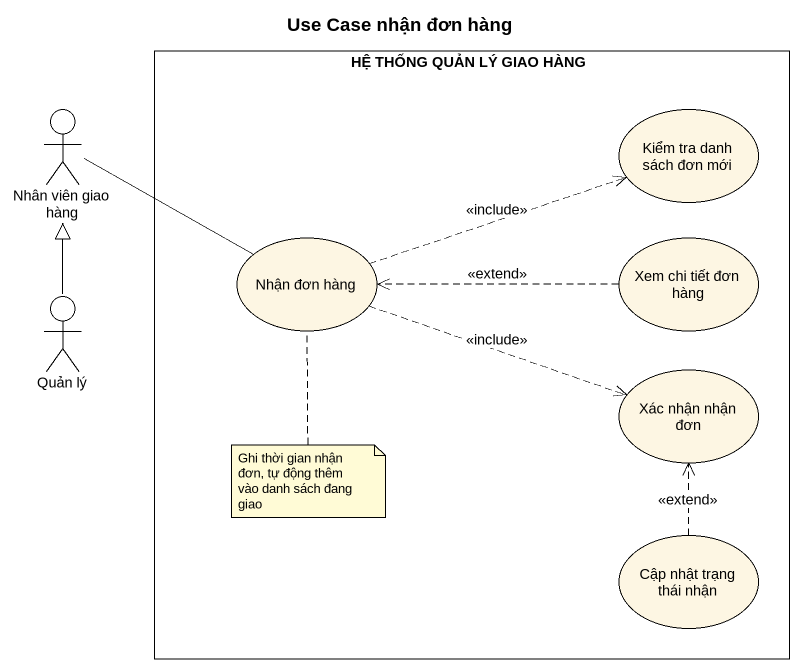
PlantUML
@startuml
title Use Case nhận đơn hàng
rectangle "HỆ THỐNG QUẢN LÝ GIAO HÀNG" as HỆ_THỐNG_QUẢN_LÝ_GIAO_HÀNG {
  usecase "Kiểm tra danh sách đơn mới" as Kiểm_tra_danh_sách_đơn_mới
  usecase "Nhận đơn hàng" as Nhận_đơn_hàng
  usecase "Xem chi tiết đơn hàng" as Xem_chi_tiết_đơn_hàng
  usecase "Xác nhận nhận đơn" as Xác_nhận_nhận_đơn
  usecase "Cập nhật trạng thái nhận" as Cập_nhật_trạng_thái_nhận
}
actor "Nhân viên giao hàng" as Nhân_viên_giao_hàng
actor "Quản lý" as Quản_lý
Nhân_viên_giao_hàng -right- Nhận_đơn_hàng
Quản_lý -up-|> Nhân_viên_giao_hàng
Nhận_đơn_hàng .right.> Kiểm_tra_danh_sách_đơn_mới : <<include>>
Nhận_đơn_hàng .right.> Xác_nhận_nhận_đơn : <<include>>
Xem_chi_tiết_đơn_hàng .left.> Nhận_đơn_hàng : <<extend>>
Cập_nhật_trạng_thái_nhận .up.> Xác_nhận_nhận_đơn : <<extend>>
note bottom of Nhận_đơn_hàng : Ghi thời gian nhận đơn, tự động thêm vào danh sách đang giao
@enduml
